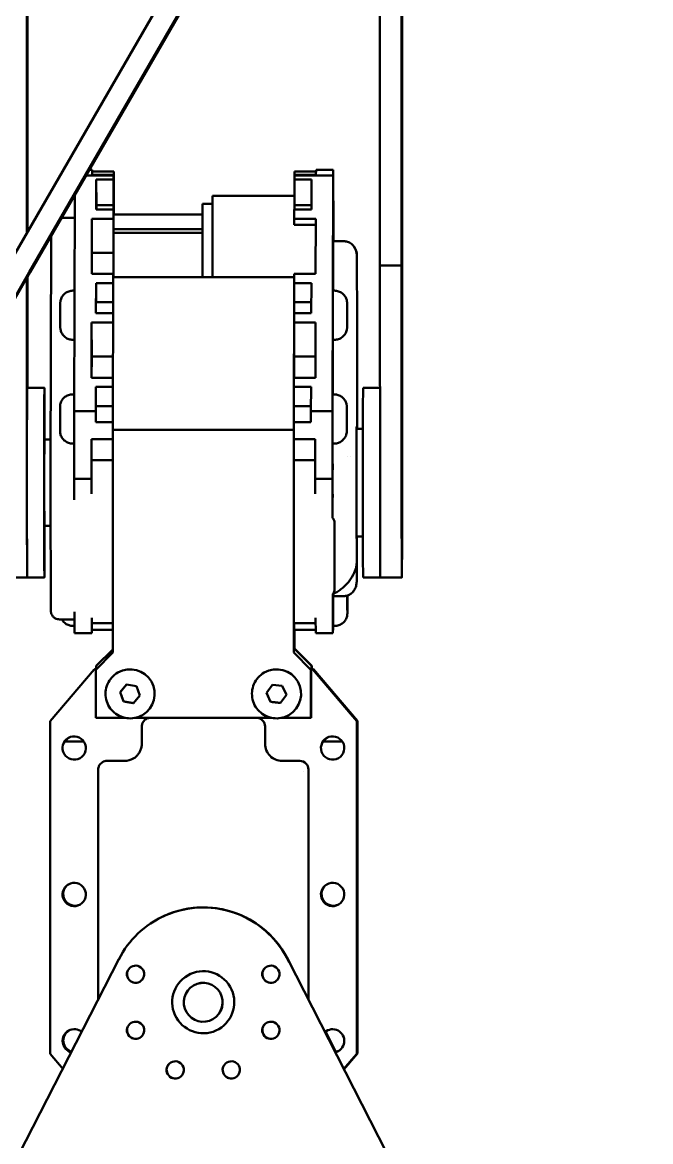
# Model space of a CAD drawing. Header units: millimetres. Extents: x 69 to 732, y 327 to 990.
# Drawn here: x 333 to 405.9, y 404.9 to 534.8 of the extents above; entities that cross this region are included whole.
import ezdxf

# ---------------------------------------------------------------- set-up
doc = ezdxf.new("R2010")
doc.units = ezdxf.units.MM
doc.header["$LTSCALE"] = 2
doc.layers.add('Visible (ISO)', color=7, linetype='Continuous', lineweight=50)

msp = doc.modelspace()

# ---------------------------------------------------------------- linework, layer by layer
msp.add_circle((400.58, 658.44), 331.64)
at = {"layer": 'Visible (ISO)'}
for p, q in [((374.47, 506.6), (374.47, 561.6)), ((376.97, 561.6), (376.97, 506.6)), ((377.06, 506.65), (377.06, 561.65)), ((331.59, 507.07), (359.09, 554.7)), ((333.47, 554.14), (333.47, 510.32)), ((333.56, 510.48), (333.56, 554.09)), ((361.26, 553.45), (333.76, 505.82)), ((333.87, 505.82), (361.37, 553.45)), ((340.72, 517.68), (341.06, 517.68)), ((341.05, 517.13), (343.55, 517.13)), ((341.06, 517.52), (341.06, 517.68)), ((341.06, 517.13), (341.06, 517.52)), ((343.56, 517.52), (341.06, 517.52)), ((343.55, 517.13), (343.54, 517.03)), ((343.56, 517.52), (343.55, 513.89)), ((343.55, 513.89), (343.55, 517.13)), ((343.57, 516.46), (343.56, 517.52)), ((364.55, 517.13), (364.54, 517.03)), ((367.05, 517.13), (364.55, 517.13)), ((364.56, 517.52), (364.56, 517.13)), ((364.56, 517.52), (367.06, 517.52)), ((367.06, 517.68), (367.05, 517.13)), ((369.06, 517.68), (367.06, 517.68)), ((369.06, 517.68), (369.04, 517.03)), ((369.09, 509.41), (369.06, 517.68)), ((340.34, 517.03), (343.54, 517.03)), ((341.54, 516.59), (341.53, 513.08)), ((341.54, 516.59), (341.55, 513.6)), ((343.54, 516.59), (341.54, 516.59)), ((343.54, 517.03), (343.54, 516.59)), ((343.55, 513.6), (343.54, 516.59)), ((343.57, 516.46), (343.56, 513.47)), ((364.54, 517.03), (364.54, 516.59)), ((369.04, 517.03), (364.54, 517.03)), ((364.55, 513.6), (364.54, 516.59)), ((364.54, 516.59), (366.54, 516.59)), ((366.54, 516.59), (366.53, 513.08)), ((369.04, 517.03), (369.01, 503.17)), ((339.04, 514.77), (338.97, 489.69)), ((355.02, 505.23), (355.04, 514.66)), ((355.04, 514.66), (364.54, 514.66)), ((364.54, 513.08), (364.54, 514.66)), ((364.54, 514.66), (364.54, 513.08)), ((341.55, 513.6), (341.55, 513.08)), ((341.55, 513.6), (343.55, 513.6)), ((343.55, 510.95), (343.55, 513.6)), ((343.56, 513.47), (343.56, 512.53)), ((353.87, 505.23), (353.89, 513.75)), ((353.89, 513.75), (355.04, 513.75)), ((364.55, 513.08), (364.55, 513.6)), ((366.53, 513.6), (364.55, 513.6)), ((337.51, 512.12), (339.03, 512.12)), ((341.03, 512.02), (341.01, 505.61)), ((341.04, 508.07), (341.03, 512.02)), ((343.53, 512.02), (341.03, 512.02)), ((341.53, 513.08), (343.53, 513.08)), ((343.53, 513.08), (343.54, 510.1)), ((343.53, 513.08), (343.53, 512.02)), ((343.53, 512.02), (343.54, 508.07)), ((343.55, 512.53), (353.89, 512.53)), ((343.55, 510.95), (343.55, 511.95)), ((343.58, 512.97), (343.56, 512.97)), ((343.58, 512.53), (343.58, 512.97)), ((343.58, 512.53), (343.58, 512.97)), ((366.53, 513.08), (364.53, 513.08)), ((364.53, 513.08), (364.53, 512.02)), ((364.53, 512.02), (364.53, 511.31)), ((364.53, 512.02), (367.03, 512.02)), ((367.03, 512.02), (367.01, 505.61)), ((343.55, 510.84), (343.54, 510.84)), ((343.55, 510.81), (343.54, 510.1)), ((343.55, 510.81), (343.55, 510.95)), ((353.88, 510.81), (343.55, 510.81)), ((343.55, 510.81), (343.55, 510.81)), ((343.55, 510.81), (343.55, 510.39)), ((343.55, 510.81), (343.55, 510.81)), ((364.53, 511.31), (367.03, 511.31)), ((336.3, 510.03), (336.23, 482.91)), ((343.54, 505.23), (343.55, 510.39)), ((353.88, 510.39), (343.55, 510.39)), ((369.05, 509.41), (370.3, 509.41)), ((341.03, 505.61), (341.04, 508.07)), ((341.04, 508.07), (343.54, 508.07)), ((343.54, 508.07), (343.53, 505.23)), ((369.03, 503.67), (369.04, 509.11)), ((371.8, 507.7), (371.8, 506.61)), ((371.81, 507.68), (371.83, 499.7)), ((333.76, 505.82), (319.76, 481.53)), ((319.82, 481.53), (333.87, 505.82)), ((333.55, 492.38), (333.56, 505.48)), ((341.01, 505.61), (343.51, 505.61)), ((343.51, 505.23), (343.51, 505.61)), ((343.51, 505.61), (343.51, 504.55)), ((364.51, 505.61), (364.51, 504.55)), ((367.01, 505.61), (364.51, 505.61)), ((374.47, 506.6), (376.97, 506.6)), ((374.49, 478.57), (374.47, 506.6)), ((376.97, 506.6), (376.99, 478.57)), ((377.04, 478.6), (377.06, 506.65)), ((333.47, 505.32), (333.49, 478.57)), ((341.51, 504.55), (341.5, 501.04)), ((341.51, 504.55), (341.52, 502.32)), ((343.51, 504.55), (341.51, 504.55)), ((343.47, 487.52), (343.51, 505.23)), ((343.51, 505.23), (364.51, 505.23)), ((364.47, 487.52), (364.51, 505.23)), ((364.52, 502.32), (364.51, 504.55)), ((364.51, 504.55), (366.51, 504.55)), ((366.51, 504.55), (366.5, 501.04)), ((338.81, 503.67), (339.01, 503.67)), ((369.21, 503.67), (369.01, 503.67)), ((341.51, 502.32), (343.5, 502.32)), ((366.5, 502.32), (364.51, 502.32)), ((369, 502.42), (368.98, 491.13)), ((370.66, 501.63), (370.66, 501.93)), ((370.66, 501.93), (370.66, 501.12)), ((370.66, 500.52), (370.66, 501.63)), ((370.66, 501.63), (370.66, 501.63)), ((341.5, 501.04), (343.5, 501.04)), ((343.5, 501.04), (343.5, 499.98)), ((364.5, 501.04), (364.5, 499.98)), ((366.5, 501.04), (364.5, 501.04)), ((370.66, 501.12), (370.66, 500)), ((370.66, 499.7), (370.66, 500.52)), ((370.66, 500.52), (370.66, 500.52)), ((341, 499.98), (340.98, 493.57)), ((341.01, 496.03), (341, 499.98)), ((343.5, 499.98), (341, 499.98)), ((364.5, 499.98), (364.51, 496.03)), ((364.5, 499.98), (367, 499.98)), ((367, 499.98), (366.98, 493.57)), ((370.66, 500), (370.66, 499.7)), ((371.83, 499.7), (371.83, 499.7)), ((371.83, 499.7), (371.83, 498.63)), ((338.81, 497.97), (338.99, 497.97)), ((369, 491.63), (369.01, 497.97)), ((369.21, 497.97), (369.01, 497.97)), ((341, 493.57), (341.01, 496.03)), ((341.01, 496.03), (343.49, 496.03)), ((364.51, 496.03), (364.5, 493.57)), ((364.51, 496.03), (366.99, 496.03)), ((340.98, 493.57), (343.48, 493.57)), ((341.48, 492.51), (341.47, 489.69)), ((341.48, 492.51), (341.48, 490.28)), ((343.48, 492.51), (341.48, 492.51)), ((343.48, 493.57), (343.48, 492.51)), ((364.48, 493.57), (364.48, 492.51)), ((366.98, 493.57), (364.48, 493.57)), ((364.48, 490.28), (364.48, 492.51)), ((364.48, 492.51), (366.48, 492.51)), ((366.48, 492.51), (366.47, 489.69)), ((371.84, 492.59), (371.82, 487.63)), ((371.83, 493.69), (371.84, 492.6)), ((371.84, 492.59), (371.84, 492.59)), ((333.52, 492.38), (335.52, 492.38)), ((338.78, 491.63), (338.98, 491.63)), ((369.18, 491.63), (368.98, 491.63)), ((372.52, 492.38), (374.48, 492.38)), ((341.48, 490.28), (343.47, 490.28)), ((366.47, 490.28), (364.48, 490.28)), ((368.97, 490.38), (368.97, 489.69)), ((370.63, 489.65), (370.63, 489.87)), ((370.63, 489.87), (370.63, 488.99)), ((338.97, 489.69), (341.47, 489.69)), ((338.97, 489.69), (338.97, 481.84)), ((341.47, 488.42), (341.47, 489.69)), ((366.47, 488.42), (366.47, 489.69)), ((368.97, 489.69), (366.47, 489.69)), ((368.97, 489.69), (368.97, 481.84)), ((370.63, 488.56), (370.63, 489.65)), ((370.63, 489.65), (370.63, 489.65)), ((370.63, 488.99), (370.63, 487.9)), ((370.63, 487.69), (370.63, 488.56)), ((370.63, 488.56), (370.63, 488.56)), ((341.47, 488.42), (343.47, 488.42)), ((343.47, 461.67), (343.47, 487.52)), ((343.47, 487.52), (364.47, 487.52)), ((366.47, 488.42), (364.47, 488.42)), ((364.47, 488.42), (364.47, 486.45)), ((364.47, 461.67), (364.47, 487.52)), ((370.63, 487.9), (370.63, 487.69)), ((371.76, 487.63), (372.49, 487.63)), ((336.24, 486.38), (335.52, 486.38)), ((338.78, 485.93), (338.97, 485.93)), ((340.98, 483.99), (340.97, 486.45)), ((343.47, 486.45), (340.97, 486.45)), ((340.97, 486.45), (340.97, 481.84)), ((364.47, 486.45), (364.48, 483.99)), ((364.47, 486.45), (366.97, 486.45)), ((366.97, 486.45), (366.97, 481.84)), ((368.98, 485.74), (368.98, 485.93)), ((369.18, 485.93), (368.98, 485.93)), ((340.97, 482.91), (340.98, 483.99)), ((340.98, 483.99), (343.47, 483.99)), ((364.48, 483.99), (364.47, 482.11)), ((364.48, 483.99), (366.97, 483.99)), ((368.99, 482.88), (368.98, 484.32)), ((364.47, 482.11), (364.47, 461.67)), ((338.97, 481.84), (340.97, 481.84)), ((338.98, 479.37), (338.97, 481.84)), ((340.97, 481.84), (340.97, 480.08)), ((366.97, 480.08), (366.97, 481.84)), ((366.97, 481.84), (368.97, 481.84)), ((368.97, 481.84), (368.98, 477.27)), ((336.23, 480.08), (336.26, 467.09)), ((368.98, 479.21), (368.99, 480.05)), ((369.18, 476.87), (369.2, 468.89)), ((336.24, 476.38), (335.52, 476.38)), ((371.76, 475.13), (372.49, 475.13)), ((371.79, 475.13), (371.78, 469.92)), ((333.52, 470.38), (331.02, 470.38)), ((333.52, 470.38), (335.52, 470.38)), ((372.52, 470.38), (374.52, 470.38)), ((374.52, 470.38), (377.02, 470.38)), ((369.01, 468.48), (369.02, 463.91)), ((369.03, 468.22), (370.28, 468.22)), ((370.68, 468.28), (370.68, 467.7)), ((370.69, 467.5), (370.69, 468.28)), ((370.68, 467.7), (370.68, 466.65)), ((370.68, 467.5), (370.69, 467.5)), ((370.68, 466.65), (370.69, 466.55)), ((370.69, 466.55), (370.69, 467.5)), ((337.27, 465.51), (339.01, 465.51)), ((339.02, 463.91), (339.01, 466.38)), ((341.01, 465.68), (341.02, 463.91)), ((367.02, 463.91), (367.01, 465.68)), ((338.84, 464.75), (339.02, 464.75)), ((341.02, 463.91), (339.02, 463.91)), ((341.02, 465.09), (343.47, 465.09)), ((341.02, 463.91), (341.03, 464.29)), ((341.03, 464.29), (341.03, 465.09)), ((341.03, 464.29), (343.47, 464.29)), ((364.47, 465.09), (367.01, 465.09)), ((364.53, 465.09), (364.53, 464.29)), ((367.02, 464.29), (364.53, 464.29)), ((364.53, 464.29), (364.54, 462.57)), ((364.56, 462.12), (364.56, 464.29)), ((369.02, 463.91), (367.02, 463.91)), ((369.02, 463.91), (369.04, 464.56)), ((369.04, 464.56), (369.04, 464.75)), ((369.24, 464.75), (369.04, 464.75)), ((364.47, 462.57), (364.54, 462.57)), ((364.54, 462.57), (364.54, 462.1)), ((343.47, 461.67), (341.47, 459.67)), ((343.47, 462.03), (341.54, 460.1)), ((364.47, 461.67), (366.47, 459.67)), ((366.47, 459.67), (364.47, 461.67)), ((364.47, 461.67), (364.47, 461.67)), ((364.54, 462.1), (366.54, 460.1)), ((366.54, 460.1), (364.54, 462.1)), ((364.54, 462.1), (364.54, 462.1)), ((364.56, 462.11), (364.56, 462.12)), ((364.56, 462.12), (366.56, 460.12)), ((364.56, 462.11), (366.56, 460.11)), ((364.56, 462.11), (364.56, 462.09)), ((341.54, 459.74), (341.54, 460.1)), ((366.54, 460.1), (366.54, 460.1)), ((366.54, 459.68), (366.54, 460.1)), ((366.54, 460.1), (366.54, 459.68)), ((366.56, 460.11), (366.56, 460.12)), ((366.56, 459.72), (366.56, 460.12)), ((366.56, 460.11), (366.56, 459.72)), ((341.28, 459.68), (336.18, 453.68)), ((341.48, 459.68), (341.28, 459.68)), ((341.47, 459.68), (341.28, 459.68)), ((341.28, 459.68), (341.28, 459.68)), ((341.35, 459.72), (341.32, 459.68)), ((341.51, 459.72), (341.35, 459.72)), ((341.36, 459.72), (341.35, 459.72)), ((341.52, 459.72), (341.36, 459.72)), ((341.47, 459.67), (341.47, 454.07)), ((344.04, 459.34), (344.04, 459.34)), ((361.04, 459.34), (361.04, 459.34)), ((366.68, 459.68), (366.47, 459.68)), ((366.68, 459.68), (366.47, 459.68)), ((366.47, 459.68), (366.48, 459.68)), ((366.47, 459.67), (366.48, 459.68)), ((366.47, 459.67), (366.47, 459.67)), ((366.47, 454.07), (366.47, 459.67)), ((366.48, 454.08), (366.48, 459.68)), ((366.75, 459.72), (366.54, 459.72)), ((366.76, 459.72), (366.54, 459.72)), ((371.04, 454.55), (366.68, 459.68)), ((366.68, 459.68), (366.68, 459.68)), ((371.78, 453.68), (366.68, 459.68)), ((371.11, 454.59), (366.75, 459.72)), ((366.76, 459.72), (366.75, 459.72)), ((371.86, 453.72), (366.76, 459.72)), ((345.06, 457.95), (344.32, 457.07)), ((346.2, 457.75), (345.06, 457.95)), ((346.6, 456.67), (346.2, 457.75)), ((362, 457.92), (361.31, 456.99)), ((363.14, 457.8), (362, 457.92)), ((363.61, 456.74), (363.14, 457.8)), ((344.32, 457.07), (344.72, 455.98)), ((344.33, 457.07), (344.32, 457.07)), ((345.86, 455.78), (346.6, 456.67)), ((361.32, 457), (361.31, 456.99)), ((361.31, 456.99), (361.78, 455.94)), ((362.93, 455.81), (363.61, 456.74)), ((344.72, 455.98), (345.86, 455.78)), ((344.72, 455.98), (344.72, 455.98)), ((361.78, 455.94), (362.93, 455.81)), ((361.78, 455.94), (361.78, 455.94)), ((336.18, 453.68), (336.18, 415.08)), ((341.47, 454.07), (344.93, 454.07)), ((346, 454.07), (361.93, 454.07)), ((346.89, 454.4), (346.89, 454.4)), ((347.32, 453.94), (347.33, 453.94)), ((363, 454.07), (366.47, 454.07)), ((363.89, 454.4), (363.89, 454.4)), ((366.47, 454.07), (366.48, 454.08)), ((371, 454.59), (371.11, 454.59)), ((371.1, 454.59), (371.01, 454.59)), ((371.04, 454.56), (371.03, 454.56)), ((371.79, 453.68), (371.04, 454.56)), ((371.04, 454.56), (371.04, 454.55)), ((371.84, 453.71), (371.1, 454.59)), ((371.1, 454.59), (371.11, 454.59)), ((371.78, 415.08), (371.78, 453.68)), ((371.78, 453.68), (371.79, 453.68)), ((371.79, 453.06), (371.79, 453.68)), ((371.86, 453.72), (371.84, 453.71)), ((371.84, 453.09), (371.84, 453.71)), ((371.86, 415.12), (371.86, 453.72)), ((346.82, 451.07), (346.82, 453.07)), ((361.13, 453.08), (361.13, 451.08)), ((371.78, 453.05), (371.79, 453.06)), ((371.78, 448.1), (371.78, 453.05)), ((371.84, 453.09), (371.79, 453.09)), ((371.85, 453.09), (371.84, 453.09)), ((371.85, 448.14), (371.85, 453.09)), ((340.09, 451.33), (337.86, 451.33)), ((337.87, 451.35), (340.08, 451.35)), ((370.09, 451.33), (367.86, 451.33)), ((367.87, 451.35), (370.08, 451.35)), ((342.28, 448.94), (342.27, 448.94)), ((342.78, 449.08), (344.83, 449.08)), ((363.13, 449.08), (365.18, 449.08)), ((365.64, 448.96), (365.64, 448.96)), ((341.77, 421.37), (341.77, 448.07)), ((365.64, 447.9), (365.64, 447.9)), ((366.18, 448.08), (366.18, 421.31)), ((371.78, 448.14), (371.84, 448.14)), ((371.85, 448.14), (371.78, 448.14)), ((371.78, 448.11), (371.79, 448.11)), ((371.79, 448.11), (371.78, 448.1)), ((371.79, 446.61), (371.79, 448.11)), ((371.84, 446.64), (371.84, 448.14)), ((371.84, 448.14), (371.85, 448.14)), ((371.78, 446.6), (371.79, 446.61)), ((371.78, 437.55), (371.78, 446.6)), ((371.79, 446.64), (371.84, 446.64)), ((371.85, 446.64), (371.84, 446.64)), ((371.85, 437.59), (371.85, 446.64)), ((371.84, 437.59), (371.78, 437.59)), ((371.78, 437.59), (371.85, 437.59)), ((371.79, 437.56), (371.78, 437.56)), ((371.79, 437.56), (371.78, 437.55)), ((371.79, 436.06), (371.79, 437.56)), ((371.84, 436.09), (371.84, 437.59)), ((371.84, 437.59), (371.85, 437.59)), ((371.78, 436.05), (371.79, 436.06)), ((371.78, 431.1), (371.78, 436.05)), ((371.84, 436.09), (371.79, 436.09)), ((371.85, 436.09), (371.84, 436.09)), ((371.85, 431.14), (371.85, 436.09)), ((348.47, 430.6), (348.46, 430.59)), ((348.46, 430.59), (348.46, 430.59)), ((349.46, 431.11), (349.46, 431.1)), ((358.46, 431.1), (358.46, 431.11)), ((371.78, 431.14), (371.84, 431.14)), ((371.85, 431.14), (371.78, 431.14)), ((371.78, 431.11), (371.79, 431.11)), ((371.79, 431.11), (371.78, 431.1)), ((371.79, 429.61), (371.79, 431.11)), ((371.84, 429.64), (371.84, 431.14)), ((371.84, 431.14), (371.85, 431.14)), ((371.78, 429.6), (371.79, 429.61)), ((371.78, 420.55), (371.78, 429.6)), ((371.79, 429.64), (371.84, 429.64)), ((371.85, 429.64), (371.84, 429.64)), ((371.85, 420.59), (371.85, 429.64)), ((331.07, 400.51), (344.15, 426.05)), ((376.85, 400.51), (363.77, 426.05)), ((352.16, 424.19), (352.16, 424.18)), ((352.84, 423.02), (352.83, 423.01)), ((371.84, 420.59), (371.78, 420.59)), ((371.78, 420.59), (371.85, 420.59)), ((371.79, 420.56), (371.78, 420.56)), ((371.79, 420.56), (371.78, 420.55)), ((371.79, 419.06), (371.79, 420.56)), ((371.84, 419.09), (371.84, 420.59)), ((371.84, 420.59), (371.85, 420.59)), ((355.09, 419.12), (355.08, 419.12)), ((371.78, 419.06), (371.79, 419.06)), ((371.78, 415.08), (371.78, 419.06)), ((371.84, 419.09), (371.79, 419.09)), ((371.85, 419.09), (371.84, 419.09)), ((371.85, 415.12), (371.85, 419.09)), ((355.76, 417.95), (355.76, 417.95)), ((368.18, 417.65), (369.37, 415.31)), ((369.37, 415.31), (368.18, 417.65)), ((336.18, 415.08), (337.68, 413.31)), ((370.25, 413.29), (371.78, 415.08)), ((370.27, 413.26), (371.86, 415.12)), ((371.78, 415.08), (370.95, 414.11)), ((371.85, 415.12), (371.02, 414.14)), ((371.78, 415.08), (371.78, 415.08)), ((371.85, 415.12), (371.86, 415.12)), ((370.26, 413.28), (370.96, 414.11)), ((370.27, 413.26), (371.01, 414.14)), ((370.96, 414.11), (370.95, 414.11)), ((370.96, 414.11), (370.96, 414.11)), ((370.98, 414.14), (371.01, 414.14)), ((371.02, 414.14), (370.99, 414.14)), ((371.01, 414.14), (371.02, 414.14))]:
    msp.add_line(p, q, dxfattribs=at)
at = {"layer": 'Visible (ISO)', "extrusion": (0, 0, -1)}
for centre, major_axis, ratio in [((333.48, 526.1), (0, -1.5), 0.002632), ((333.55, 526.15), (0, -1.5), 0.002632), ((376.98, 526.1), (0, 1.5), 0.002632), ((377.05, 526.15), (0, 1.5), 0.002632), ((343.52, 522.7), (0.75, 1.3), 0.002632), ((343.61, 522.7), (0.75, 1.3), 0.002632), ((369.04, 512.86), (0, -1.35), 0.002632), ((369.07, 512.73), (0, -1.35), 0.002632), ((377.02, 489.88), (0, 1), 0.002632), ((377, 487.38), (0, 1), 0.002632), ((377.03, 487.4), (0, 1), 0.002632), ((377.02, 481.38), (0, 5), 0.002632), ((376.99, 481.36), (0, 1), 0.002632), ((377.04, 481.39), (0, 1), 0.002632), ((377, 475.36), (0, 1), 0.002632), ((377.03, 475.37), (0, 1), 0.002632), ((377.02, 472.88), (0, 1), 0.002632), ((338.98, 450.58), (0.68, -1.17), 0.999995), ((368.98, 450.58), (0.68, -1.17), 0.999995), ((338.98, 433.58), (0.68, -1.17), 0.999995), ((368.98, 433.58), (0.68, -1.17), 0.999995), ((346.1, 424.32), (0.5, -0.866), 0.999995), ((353.96, 421.07), (1.8, -3.12), 0.999995), ((361.81, 424.32), (0.5, -0.866), 0.999995), ((353.96, 421.06), (1.13, -1.95), 0.999995), ((346.1, 417.81), (0.5, -0.866), 0.999995), ((361.81, 417.81), (0.5, -0.866), 0.999995), ((350.7, 413.21), (0.5, -0.866), 0.999995), ((357.21, 413.21), (0.5, -0.866), 0.999995)]:
    msp.add_ellipse(centre, major_axis=major_axis, ratio=ratio, dxfattribs=at)
for centre, major_axis, ratio, start_param, end_param in [((341.54, 512.86), (0, 1.35), 0.002632, 4.8788, 7.687571), ((343.55, 510.53), (0, 2), 0.002632, 5.496128, 6.283185), ((369.05, 508.41), (0, 1), 0.002632, 5.496131, 6.283185), ((339.01, 500.82), (0, 2.85), 0.002632, 5.308536, 5.68372), ((369.01, 500.82), (0, 2.85), 0.002632, 3.141593, 6.283185), ((335.52, 481.38), (0, 11), 0.002632, 2.042658, 7.38212), ((333.52, 481.38), (0, -11), 0.002632, 0, 3.141593), ((338.98, 488.78), (0, 2.85), 0.002632, 5.308536, 5.68372), ((368.98, 488.78), (0, 2.85), 0.002632, 3.141593, 6.283185), ((372.52, 481.38), (0, -11), 0.002632, 0, 3.141593), ((371.77, 481.38), (0, -6.5), 0.002632, 6.004938, 9.703025), ((335.52, 481.38), (0, -5), 0.002632, 0, 3.141593), ((368.98, 485.03), (0, -1), 0.002632, 0.783741, 2.354535), ((370.77, 481.38), (0, 6.5), 0.002632, 5.190749, 5.190751), ((370.77, 481.38), (0, 4), 0.002632, 5.558015, 5.55802), ((371.07, 481.38), (0, 6.25), 0.002632, 5.224639, 5.224645), ((340.98, 481.49), (0, 2), 0.002632, 3.925331, 5.496128), ((368.98, 481.46), (0, -2), 0.002632, 3.925331, 5.496127), ((333.52, 481.38), (0, -11), 0.002632, 0, 1.312595), ((374.52, 481.38), (0, -11), 0.002632, 0, 1.312595), ((374.52, 481.38), (0, -11), 0.002632, 0, 1.312595), ((377.02, 481.38), (0, -11), 0.002632, 4.967551, 7.59578), ((370.26, 471.99), (1.5, -0.02), 0.984033, 6.283093, 6.283208), ((369.03, 469.22), (0, -1), 0.002632, 0, 0.644639), ((369.04, 467.6), (0, -2.85), 0.002632, 0, 1.790138), ((370.28, 469.22), (0, 1), 0.002524, 3.141588, 3.141744), ((341.02, 467.09), (0, -2), 0.002632, 0, 0.783739), ((345.47, 456.87), (1.42, -2.47), 0.999995, 3.141593, 6.283185), ((362.47, 456.87), (1.42, -2.47), 0.999995, 3.141593, 6.283185), ((347.82, 453.07), (-0.962, -0.274), 0.999822, 0.850534, 1.324578), ((347.83, 453.08), (-0.5, 0.866), 0.999995, 6.228337, 6.279386), ((347.83, 453.08), (-0.5, 0.866), 0.999995, 0, 0.413279), ((360.13, 453.08), (0.5, -0.866), 0.999995, 3.775511, 5.235988), ((338.98, 450.58), (0.68, -1.17), 0.999995, 0.002814, 3.138778), ((339.05, 450.62), (-0.68, 1.17), 0.999995, 5.80685, 6.252222), ((339.06, 450.62), (-0.68, 1.17), 0.999995, 5.803509, 6.249406), ((363.13, 451.08), (-1, 1.73), 0.999995, 3.665191, 5.235988), ((368.98, 450.58), (0.68, -1.17), 0.999995, 0.002814, 3.138778), ((369.05, 450.62), (-0.68, 1.17), 0.999995, 5.80685, 6.252222), ((369.06, 450.62), (-0.68, 1.17), 0.999995, 5.803509, 6.249406), ((342.77, 448.07), (-0.962, -0.274), 0.999822, 0.850534, 1.324578), ((342.78, 448.08), (-0.5, 0.866), 0.999995, 6.228337, 6.279386), ((342.78, 448.08), (-0.5, 0.866), 0.999995, 0, 0.523599), ((344.83, 451.08), (1, -1.73), 0.999995, 0.0019, 0.523599), ((365.18, 448.08), (-0.5, 0.866), 0.999995, 0.523602, 2.094395), ((338.98, 433.58), (0.68, -1.17), 0.999995, 0.002814, 3.138778), ((339.05, 433.62), (-0.68, 1.17), 0.999995, 3.172556, 6.252222), ((339.06, 433.62), (0.68, -1.17), 0.999995, 0.033779, 3.107814), ((368.98, 433.58), (0.68, -1.17), 0.999995, 0.002814, 3.138778), ((369.05, 433.62), (-0.68, 1.17), 0.999995, 3.172556, 6.252222), ((369.06, 433.62), (0.68, -1.17), 0.999995, 0.033779, 3.107814), ((353.96, 421.07), (-5.5, 9.53), 0.999995, 0, 1.624304), ((353.97, 421.07), (-5.5, 9.53), 0.999995, 0, 1.657527), ((353.96, 421.06), (-5.5, 9.53), 0.999995, 5.706079, 6.385327), ((353.96, 421.07), (-5.5, 9.53), 0.999995, 0, 0.102141), ((353.96, 421.07), (-5.5, 9.53), 0.999995, 0.945056, 1.624304), ((353.96, 421.06), (5.5, -9.53), 0.999995, 4.086649, 4.765896), ((346.11, 424.32), (0.5, -0.866), 0.999995, 0.00304, 3.138553), ((361.82, 424.32), (0.5, -0.866), 0.999995, 0.00304, 3.138553), ((353.96, 421.07), (1.8, -3.12), 0.999995, 3.141593, 6.283185), ((353.96, 421.07), (1.12, -1.95), 0.999995, 3.141593, 6.283185), ((346.11, 417.82), (0.5, -0.866), 0.999995, 0.00304, 3.138553), ((361.82, 417.82), (0.5, -0.866), 0.999995, 0.00304, 3.138553), ((338.98, 416.58), (-0.68, 1.17), 0.999995, 3.894358, 7.5178), ((338.98, 416.58), (-0.68, 1.17), 0.999995, 3.897519, 6.280371), ((339.05, 416.62), (-0.68, 1.17), 0.999995, 3.929004, 6.252222), ((339.06, 416.62), (-0.68, 1.17), 0.999995, 3.932141, 6.249406), ((368.98, 416.58), (-0.68, 1.17), 0.999995, 6.073485, 9.741493), ((368.98, 416.58), (-0.68, 1.17), 0.999995, 6.067659, 6.280371), ((369.05, 416.62), (-0.68, 1.17), 0.999995, 6.008844, 6.252222), ((369.06, 416.62), (-0.68, 1.17), 0.999995, 6.002901, 6.249406), ((369.05, 416.62), (0.68, -1.17), 0.999995, 0.030963, 0.381356), ((369.06, 416.62), (0.68, -1.17), 0.999995, 0.033779, 0.387299), ((368.98, 416.58), (0.68, -1.17), 0.999995, 0.002814, 0.322541), ((350.71, 413.21), (0.5, -0.866), 0.999995, 0.00304, 3.138553), ((357.21, 413.21), (0.5, -0.866), 0.999995, 0.00304, 3.138553)]:
    msp.add_ellipse(centre, major_axis=major_axis, ratio=ratio, start_param=start_param, end_param=end_param, dxfattribs=at)
at = {"layer": 'Visible (ISO)'}
for points, knots in [([(371.8, 507.7), (371.79, 507.93), (371.75, 508.16), (371.6, 508.57), (371.49, 508.76), (371.24, 509.05), (371.09, 509.17), (370.79, 509.32), (370.64, 509.37), (370.42, 509.4), (370.36, 509.41), (370.3, 509.41)], [0.0000836, 0.0000836, 0.0000836, 0.0000836, 0.0685029, 0.0685029, 0.1307824, 0.1307824, 0.1850745, 0.1850745, 0.2323927, 0.2323927, 0.2509147, 0.2509147, 0.2509147, 0.2509147]), ([(371.81, 507.68), (371.81, 507.91), (371.77, 508.14), (371.63, 508.53), (371.54, 508.69), (371.42, 508.84)], [0.0000838, 0.0000838, 0.0000838, 0.0000838, 0.0685029, 0.0685029, 0.1240698, 0.1240698, 0.1240698, 0.1240698]), ([(371.8, 505.64), (371.8, 505.64), (371.8, 505.64), (371.8, 505.65), (371.8, 505.67), (371.8, 505.74), (371.8, 505.82), (371.8, 506.07), (371.8, 506.27), (371.8, 506.54), (371.8, 506.57), (371.8, 506.61)], [0.2506039, 0.2506039, 0.2506039, 0.2506039, 0.2581493, 0.2581493, 0.2930429, 0.2930429, 0.3678468, 0.3678468, 0.4718198, 0.4718198, 0.4870679, 0.4870679, 0.4870679, 0.4870679]), ([(338.81, 503.67), (338.65, 503.67), (338.5, 503.64), (338.2, 503.54), (338.06, 503.47), (337.82, 503.28), (337.71, 503.17), (337.53, 502.92), (337.46, 502.77), (337.4, 502.55), (337.38, 502.48), (337.37, 502.38), (337.37, 502.35), (337.36, 502.31), (337.36, 502.3), (337.36, 502.28), (337.36, 502.27), (337.36, 502.26), (337.36, 502.25), (337.36, 502.24), (337.36, 502.23), (337.36, 502.2), (337.36, 502.17), (337.36, 502.09), (337.36, 502.03), (337.36, 501.87), (337.36, 501.75), (337.36, 501.5), (337.36, 501.36), (337.36, 501.07), (337.36, 500.91), (337.36, 500.62), (337.36, 500.47), (337.36, 500.19), (337.36, 500.05), (337.36, 499.82), (337.36, 499.72), (337.36, 499.55), (337.36, 499.49), (337.36, 499.43), (337.36, 499.42), (337.36, 499.4), (337.36, 499.4), (337.36, 499.38), (337.36, 499.37), (337.36, 499.35), (337.36, 499.34), (337.36, 499.32), (337.36, 499.31), (337.37, 499.29), (337.37, 499.27), (337.37, 499.23), (337.38, 499.2), (337.4, 499.1), (337.41, 499.03), (337.48, 498.83), (337.54, 498.71), (337.71, 498.47), (337.82, 498.35), (338.06, 498.17), (338.2, 498.09), (338.5, 497.99), (338.66, 497.97), (338.81, 497.97)], [0, 0, 0, 0, 0.0470233, 0.0470233, 0.0931967, 0.0931967, 0.1394006, 0.1394006, 0.1856013, 0.1856013, 0.2083614, 0.2083614, 0.2163627, 0.2163627, 0.2211829, 0.2211829, 0.225271, 0.225271, 0.2296804, 0.2296804, 0.2388055, 0.2388055, 0.266175, 0.266175, 0.3025608, 0.3025608, 0.3503236, 0.3503236, 0.395588, 0.395588, 0.440529, 0.440529, 0.485388, 0.485388, 0.5302575, 0.5302575, 0.5752452, 0.5752452, 0.6207008, 0.6207008, 0.6332161, 0.6332161, 0.6426078, 0.6426078, 0.6483669, 0.6483669, 0.6511604, 0.6511604, 0.6548982, 0.6548982, 0.6595803, 0.6595803, 0.6685097, 0.6685097, 0.6898155, 0.6898155, 0.7311867, 0.7311867, 0.7773904, 0.7773904, 0.82359, 0.82359, 0.8704626, 0.8704626, 0.8704626, 0.8704626]), ([(369.21, 497.97), (369.37, 497.97), (369.53, 497.99), (369.82, 498.09), (369.96, 498.17), (370.21, 498.35), (370.32, 498.47), (370.49, 498.72), (370.56, 498.86), (370.62, 499.08), (370.64, 499.16), (370.65, 499.26), (370.66, 499.29), (370.66, 499.32), (370.66, 499.34), (370.66, 499.36), (370.66, 499.37), (370.66, 499.38), (370.66, 499.39), (370.66, 499.4), (370.66, 499.41), (370.66, 499.44), (370.66, 499.47), (370.66, 499.55), (370.66, 499.6), (370.66, 499.77), (370.66, 499.89), (370.66, 500.14), (370.66, 500.28), (370.66, 500.57), (370.66, 500.72), (370.66, 501.02), (370.66, 501.17), (370.66, 501.45), (370.66, 501.59), (370.66, 501.82), (370.66, 501.92), (370.66, 502.09), (370.66, 502.15), (370.66, 502.2), (370.66, 502.21), (370.66, 502.23), (370.66, 502.24), (370.66, 502.26), (370.66, 502.27), (370.66, 502.29), (370.66, 502.29), (370.66, 502.31), (370.66, 502.32), (370.66, 502.35), (370.65, 502.37), (370.65, 502.41), (370.64, 502.44), (370.63, 502.54), (370.61, 502.61), (370.54, 502.81), (370.48, 502.93), (370.32, 503.17), (370.21, 503.29), (369.96, 503.47), (369.82, 503.54), (369.53, 503.64), (369.37, 503.67), (369.21, 503.67)], [0, 0, 0, 0, 0.0470233, 0.0470233, 0.0931967, 0.0931967, 0.1394006, 0.1394006, 0.1856013, 0.1856013, 0.2083614, 0.2083614, 0.2163627, 0.2163627, 0.2211829, 0.2211829, 0.225271, 0.225271, 0.2296804, 0.2296804, 0.2388055, 0.2388055, 0.266175, 0.266175, 0.3025608, 0.3025608, 0.3503236, 0.3503236, 0.395588, 0.395588, 0.440529, 0.440529, 0.485388, 0.485388, 0.5302575, 0.5302575, 0.5752452, 0.5752452, 0.6207008, 0.6207008, 0.6332161, 0.6332161, 0.6426078, 0.6426078, 0.6483669, 0.6483669, 0.6511604, 0.6511604, 0.6548982, 0.6548982, 0.6595803, 0.6595803, 0.6685097, 0.6685097, 0.6898155, 0.6898155, 0.7311867, 0.7311867, 0.7773904, 0.7773904, 0.82359, 0.82359, 0.8704626, 0.8704626, 0.8704626, 0.8704626]), ([(371.83, 493.69), (371.83, 493.96), (371.83, 494.27), (371.83, 494.93), (371.83, 495.3), (371.83, 496.03), (371.83, 496.41), (371.83, 497.14), (371.83, 497.5), (371.83, 498.12), (371.83, 498.39), (371.83, 498.63)], [0, 0, 0, 0, 0.1127742, 0.1127742, 0.2237373, 0.2237373, 0.3349735, 0.3349735, 0.4462434, 0.4462434, 0.5468076, 0.5468076, 0.5468076, 0.5468076]), ([(338.78, 491.63), (338.62, 491.63), (338.46, 491.6), (338.17, 491.5), (338.03, 491.43), (337.78, 491.24), (337.67, 491.13), (337.5, 490.88), (337.43, 490.73), (337.37, 490.51), (337.35, 490.44), (337.34, 490.34), (337.34, 490.31), (337.33, 490.27), (337.33, 490.26), (337.33, 490.24), (337.33, 490.23), (337.33, 490.22), (337.33, 490.21), (337.33, 490.2), (337.33, 490.19), (337.33, 490.16), (337.33, 490.13), (337.33, 490.05), (337.33, 489.99), (337.33, 489.83), (337.33, 489.71), (337.33, 489.46), (337.33, 489.32), (337.33, 489.03), (337.33, 488.87), (337.33, 488.58), (337.33, 488.42), (337.33, 488.14), (337.33, 488.01), (337.33, 487.78), (337.33, 487.67), (337.33, 487.51), (337.33, 487.45), (337.33, 487.39), (337.33, 487.38), (337.33, 487.36), (337.33, 487.36), (337.33, 487.34), (337.33, 487.33), (337.33, 487.31), (337.33, 487.3), (337.33, 487.28), (337.33, 487.27), (337.34, 487.25), (337.34, 487.23), (337.34, 487.19), (337.35, 487.16), (337.36, 487.06), (337.38, 486.99), (337.45, 486.79), (337.51, 486.67), (337.68, 486.43), (337.79, 486.31), (338.03, 486.13), (338.17, 486.05), (338.47, 485.95), (338.62, 485.93), (338.78, 485.93)], [0, 0, 0, 0, 0.0470233, 0.0470233, 0.0931967, 0.0931967, 0.1394006, 0.1394006, 0.1856013, 0.1856013, 0.2083614, 0.2083614, 0.2163627, 0.2163627, 0.2211829, 0.2211829, 0.225271, 0.225271, 0.2296804, 0.2296804, 0.2388055, 0.2388055, 0.266175, 0.266175, 0.3025608, 0.3025608, 0.3503236, 0.3503236, 0.395588, 0.395588, 0.440529, 0.440529, 0.485388, 0.485388, 0.5302575, 0.5302575, 0.5752452, 0.5752452, 0.6207008, 0.6207008, 0.6332161, 0.6332161, 0.6426078, 0.6426078, 0.6483669, 0.6483669, 0.6511604, 0.6511604, 0.6548982, 0.6548982, 0.6595803, 0.6595803, 0.6685097, 0.6685097, 0.6898155, 0.6898155, 0.7311867, 0.7311867, 0.7773904, 0.7773904, 0.82359, 0.82359, 0.8704626, 0.8704626, 0.8704626, 0.8704626]), ([(369.18, 485.93), (369.34, 485.93), (369.5, 485.95), (369.79, 486.05), (369.93, 486.13), (370.17, 486.31), (370.28, 486.43), (370.46, 486.68), (370.53, 486.82), (370.59, 487.04), (370.61, 487.12), (370.62, 487.22), (370.62, 487.24), (370.63, 487.28), (370.63, 487.3), (370.63, 487.32), (370.63, 487.33), (370.63, 487.34), (370.63, 487.35), (370.63, 487.36), (370.63, 487.37), (370.63, 487.4), (370.63, 487.42), (370.63, 487.5), (370.63, 487.56), (370.63, 487.73), (370.63, 487.85), (370.63, 488.1), (370.63, 488.24), (370.63, 488.53), (370.63, 488.68), (370.63, 488.98), (370.63, 489.13), (370.63, 489.41), (370.63, 489.54), (370.63, 489.78), (370.63, 489.88), (370.63, 490.05), (370.63, 490.11), (370.63, 490.16), (370.63, 490.17), (370.63, 490.19), (370.63, 490.2), (370.63, 490.22), (370.63, 490.23), (370.63, 490.25), (370.63, 490.25), (370.63, 490.27), (370.63, 490.28), (370.62, 490.31), (370.62, 490.32), (370.62, 490.37), (370.61, 490.4), (370.6, 490.5), (370.58, 490.57), (370.51, 490.76), (370.45, 490.89), (370.28, 491.13), (370.17, 491.24), (369.93, 491.43), (369.79, 491.5), (369.49, 491.6), (369.34, 491.63), (369.18, 491.63)], [0, 0, 0, 0, 0.0470233, 0.0470233, 0.0931967, 0.0931967, 0.1394006, 0.1394006, 0.1856013, 0.1856013, 0.2083614, 0.2083614, 0.2163627, 0.2163627, 0.2211829, 0.2211829, 0.225271, 0.225271, 0.2296804, 0.2296804, 0.2388055, 0.2388055, 0.266175, 0.266175, 0.3025608, 0.3025608, 0.3503236, 0.3503236, 0.395588, 0.395588, 0.440529, 0.440529, 0.485388, 0.485388, 0.5302575, 0.5302575, 0.5752452, 0.5752452, 0.6207008, 0.6207008, 0.6332161, 0.6332161, 0.6426078, 0.6426078, 0.6483669, 0.6483669, 0.6511604, 0.6511604, 0.6548982, 0.6548982, 0.6595803, 0.6595803, 0.6685097, 0.6685097, 0.6898155, 0.6898155, 0.7311867, 0.7311867, 0.7773904, 0.7773904, 0.82359, 0.82359, 0.8704626, 0.8704626, 0.8704626, 0.8704626]), ([(336.23, 482.91), (336.23, 482.76), (336.23, 482.57), (336.23, 482.19), (336.23, 481.98), (336.23, 481.55), (336.23, 481.34), (336.23, 480.92), (336.23, 480.71), (336.23, 480.36), (336.23, 480.21), (336.23, 480.08)], [0, 0, 0, 0, 0.0653416, 0.0653416, 0.1293518, 0.1293518, 0.1932721, 0.1932721, 0.2571682, 0.2571682, 0.3133264, 0.3133264, 0.3133264, 0.3133264]), ([(368.98, 477.27), (368.98, 477.44), (368.98, 477.64), (368.98, 478.03), (368.98, 478.28), (368.98, 478.74), (368.98, 479.01), (368.98, 479.21)], [0.6243214, 0.6243214, 0.6243214, 0.6243214, 0.6754472, 0.6754472, 0.741468, 0.741468, 0.8263138, 0.8263138, 0.8263138, 0.8263138]), ([(369.18, 476.87), (369.18, 476.95), (369.15, 477.05), (369.07, 477.18), (369.03, 477.23), (368.98, 477.27)], [0.40408727, 0.40408727, 0.40408727, 0.40408727, 0.44097733, 0.44097733, 0.46271145, 0.46271145, 0.46271145, 0.46271145]), ([(371.06, 470.18), (371.28, 470.51), (371.45, 470.83), (371.62, 471.25), (371.67, 471.38), (371.74, 471.65), (371.76, 471.79), (371.76, 471.96)], [0, 0, 0, 0, 0.1428176, 0.1428176, 0.2054435, 0.2054435, 0.2691196, 0.2691196, 0.2691196, 0.2691196]), ([(371.06, 470.18), (370.96, 470.03), (370.85, 469.88), (370.61, 469.61), (370.49, 469.48), (370.22, 469.23), (370.08, 469.11), (369.79, 468.89), (369.64, 468.78), (369.33, 468.59), (369.17, 468.5), (369.01, 468.41)], [5.1542562, 5.1542562, 5.1542562, 5.1542562, 5.2546912, 5.2546912, 5.3551262, 5.3551262, 5.4555611, 5.4555611, 5.5559961, 5.5559961, 5.656431, 5.656431, 5.656431, 5.656431]), ([(370.28, 468.22), (370.42, 468.22), (370.57, 468.24), (370.85, 468.34), (370.98, 468.41), (371.22, 468.58), (371.33, 468.69), (371.52, 468.94), (371.6, 469.09), (371.72, 469.42), (371.76, 469.6), (371.77, 469.83), (371.78, 469.88), (371.78, 469.92)], [0, 0, 0, 0, 0.0441631, 0.0441631, 0.0877256, 0.0877256, 0.1331365, 0.1331365, 0.1822996, 0.1822996, 0.2375201, 0.2375201, 0.2512211, 0.2512211, 0.2512211, 0.2512211]), ([(369.01, 468.48), (369.05, 468.53), (369.09, 468.57), (369.17, 468.7), (369.2, 468.8), (369.2, 468.89)], [0.3454631, 0.3454631, 0.3454631, 0.3454631, 0.36719722, 0.36719722, 0.40408727, 0.40408727, 0.40408727, 0.40408727]), ([(369.24, 464.75), (369.39, 464.75), (369.55, 464.78), (369.85, 464.88), (369.98, 464.95), (370.23, 465.13), (370.34, 465.25), (370.52, 465.5), (370.58, 465.64), (370.65, 465.86), (370.66, 465.94), (370.68, 466.04), (370.68, 466.07), (370.68, 466.11), (370.68, 466.12), (370.68, 466.14), (370.68, 466.15), (370.69, 466.16), (370.69, 466.17), (370.69, 466.18), (370.69, 466.19), (370.69, 466.22), (370.69, 466.25), (370.69, 466.33), (370.69, 466.39), (370.69, 466.55), (370.69, 466.67), (370.69, 466.92), (370.69, 467.06), (370.69, 467.35), (370.69, 467.5), (370.69, 467.8), (370.69, 467.95), (370.69, 468.16), (370.69, 468.22), (370.69, 468.28)], [0, 0, 0, 0, 0.0470233, 0.0470233, 0.0931967, 0.0931967, 0.1394006, 0.1394006, 0.1856013, 0.1856013, 0.2083614, 0.2083614, 0.2163627, 0.2163627, 0.2211829, 0.2211829, 0.225271, 0.225271, 0.2296804, 0.2296804, 0.2388055, 0.2388055, 0.266175, 0.266175, 0.3025608, 0.3025608, 0.3503236, 0.3503236, 0.395588, 0.395588, 0.440529, 0.440529, 0.485388, 0.485388, 0.5063891, 0.5063891, 0.5063891, 0.5063891]), ([(336.26, 467.09), (336.26, 466.93), (336.26, 466.8), (336.26, 466.61), (336.26, 466.55), (336.27, 466.5), (336.27, 466.49), (336.27, 466.48), (336.27, 466.47), (336.27, 466.45), (336.27, 466.44), (336.27, 466.42), (336.27, 466.41), (336.27, 466.38), (336.28, 466.37), (336.28, 466.33), (336.29, 466.3), (336.31, 466.22), (336.33, 466.16), (336.39, 466.02), (336.44, 465.94), (336.57, 465.78), (336.65, 465.71), (336.84, 465.6), (336.94, 465.56), (337.11, 465.52), (337.19, 465.51), (337.27, 465.51)], [0, 0, 0, 0, 0.0653407, 0.0653407, 0.129879, 0.129879, 0.1398456, 0.1398456, 0.1473557, 0.1473557, 0.1520646, 0.1520646, 0.155888, 0.155888, 0.160222, 0.160222, 0.1682597, 0.1682597, 0.1856046, 0.1856046, 0.2149232, 0.2149232, 0.2467536, 0.2467536, 0.2786159, 0.2786159, 0.3014565, 0.3014565, 0.3014565, 0.3014565]), ([(337.56, 465.51), (337.59, 465.46), (337.61, 465.42), (337.73, 465.25), (337.84, 465.13), (338.09, 464.95), (338.23, 464.87), (338.52, 464.78), (338.68, 464.75), (338.84, 464.75)], [0.715578, 0.715578, 0.715578, 0.715578, 0.7311867, 0.7311867, 0.7773904, 0.7773904, 0.82359, 0.82359, 0.8704626, 0.8704626, 0.8704626, 0.8704626]), ([(344.04, 459.34), (343.78, 459.19), (343.54, 458.99), (343.13, 458.54), (342.97, 458.28), (342.73, 457.72), (342.65, 457.42), (342.6, 456.82), (342.62, 456.51), (342.76, 455.92), (342.88, 455.63), (343.2, 455.11), (343.4, 454.88), (343.87, 454.49), (344.13, 454.33), (344.7, 454.11), (345, 454.04), (345.6, 454.01), (345.91, 454.04), (346.44, 454.18), (346.68, 454.28), (346.89, 454.4)], [4.884753, 4.884753, 4.884753, 4.884753, 5.204752, 5.204752, 5.524751, 5.524751, 5.844751, 5.844751, 6.164751, 6.164751, 6.484752, 6.484752, 6.804753, 6.804753, 7.124754, 7.124754, 7.444754, 7.444754, 7.764754, 7.764754, 8.026346, 8.026346, 8.026346, 8.026346]), ([(361.04, 459.34), (360.78, 459.19), (360.54, 458.99), (360.13, 458.54), (359.97, 458.28), (359.73, 457.72), (359.65, 457.42), (359.6, 456.82), (359.62, 456.51), (359.76, 455.92), (359.88, 455.63), (360.2, 455.11), (360.4, 454.88), (360.87, 454.49), (361.13, 454.33), (361.7, 454.11), (362, 454.04), (362.6, 454.01), (362.91, 454.04), (363.44, 454.18), (363.68, 454.28), (363.89, 454.4)], [4.821684, 4.821684, 4.821684, 4.821684, 5.141683, 5.141683, 5.461682, 5.461682, 5.781682, 5.781682, 6.101682, 6.101682, 6.421683, 6.421683, 6.741684, 6.741684, 7.061685, 7.061685, 7.381685, 7.381685, 7.701685, 7.701685, 7.963277, 7.963277, 7.963277, 7.963277]), ([(346.98, 453.62), (346.92, 453.53), (346.88, 453.42), (346.83, 453.24), (346.82, 453.16), (346.82, 453.07)], [0, 0, 0, 0, 0.0324465, 0.0324465, 0.0570991, 0.0570991, 0.0570991, 0.0570991]), ([(346.82, 451.07), (346.82, 450.93), (346.81, 450.8), (346.75, 450.52), (346.71, 450.39), (346.59, 450.13), (346.52, 450.01), (346.36, 449.79), (346.27, 449.68), (346.06, 449.49), (345.94, 449.41), (345.82, 449.34)], [3.141593, 3.141593, 3.141593, 3.141593, 3.351032, 3.351032, 3.560472, 3.560472, 3.769911, 3.769911, 3.979351, 3.979351, 4.18879, 4.18879, 4.18879, 4.18879]), ([(341.93, 448.62), (341.87, 448.53), (341.83, 448.42), (341.78, 448.24), (341.77, 448.16), (341.77, 448.07)], [0, 0, 0, 0, 0.0324465, 0.0324465, 0.05709906, 0.05709906, 0.05709906, 0.05709906])]:
    msp.add_open_spline(points, degree=3, knots=knots, dxfattribs=at)
for points in [[(371.76, 471.96), (371.76, 471.98), (371.76, 471.99), (371.76, 471.99)], [(369.01, 468.41), (369.01, 468.41), (369.01, 468.44), (369.01, 468.48)], [(346.82, 453.07), (346.82, 453.07), (346.82, 453.07), (346.82, 453.07)], [(341.77, 448.07), (341.77, 448.07), (341.77, 448.07), (341.77, 448.07)]]:
    msp.add_open_spline(points, degree=3, dxfattribs=at)
for points, weights in [([(344.33, 457.07), (344.7, 457.51), (345.07, 457.95)], [1, 1.15442862791, 1.00054286509]), ([(361.32, 457), (361.66, 457.46), (362, 457.92)], [1, 1.15444971037, 1.00050084265]), ([(344.72, 455.98), (344.53, 456.53), (344.33, 457.07)], [1, 1.15470053838, 1]), ([(361.78, 455.94), (361.55, 456.47), (361.32, 457)], [1, 1.15470053838, 1]), ([(345.86, 455.79), (345.29, 455.88), (344.72, 455.98)], [1.00029137208, 1.15455471488, 1]), ([(362.93, 455.81), (362.36, 455.88), (361.78, 455.94)], [1.00034089953, 1.1545299004, 1])]:
    msp.add_rational_spline(points, weights, degree=2, dxfattribs=at)

doc.saveas('drawing.dxf')
